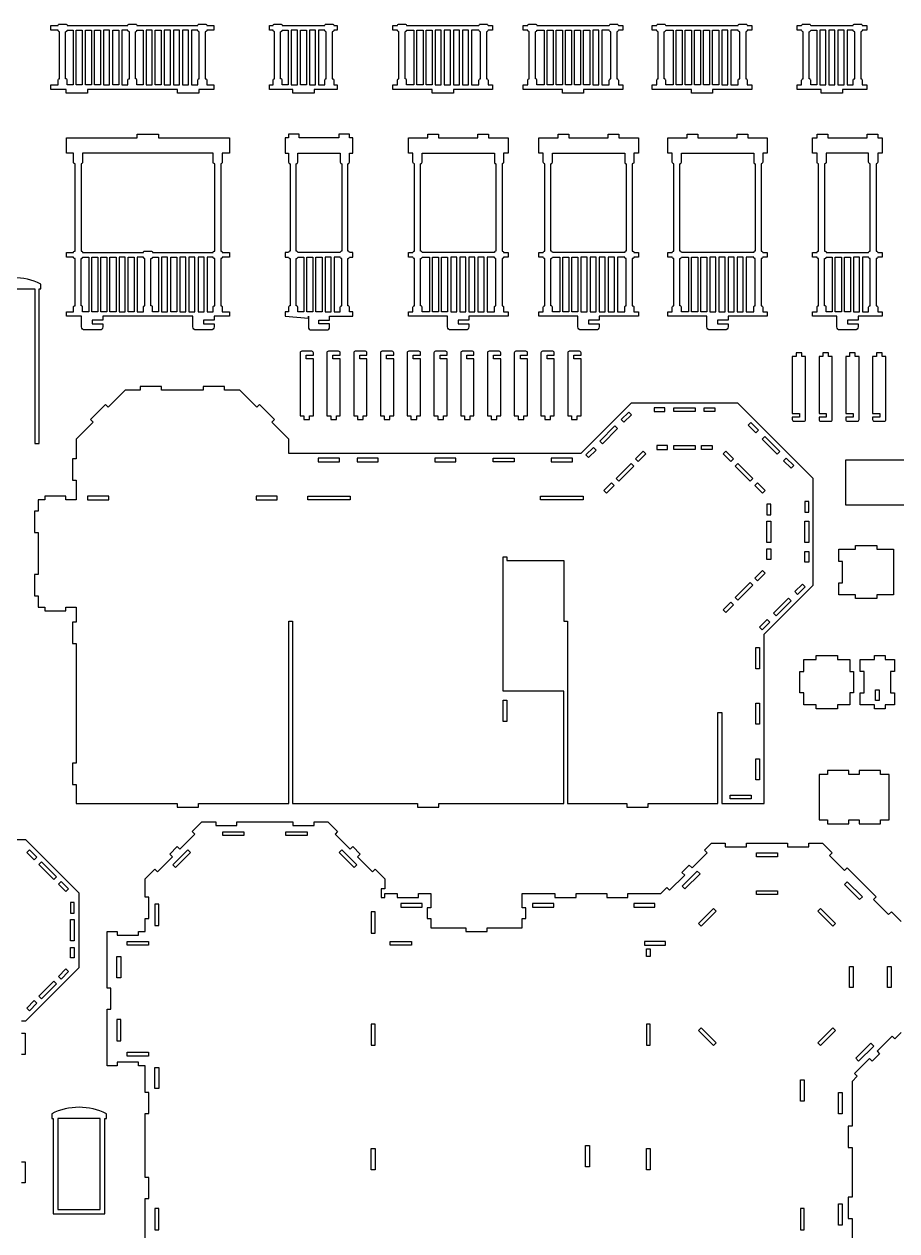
# Model space of a CAD drawing. Extents: x -77 to 269, y -157 to 145.
# Drawn here: x 15.8 to 130.8, y -14 to 145 of the extents above; entities that cross this region are included whole.
import ezdxf

# ---------------------------------------------------------------- set-up
doc = ezdxf.new("R2010")
doc.units = 0
doc.header["$MEASUREMENT"] = 0
doc.layers.add('LAYER1', color=18, linetype='CONTINUOUS')

msp = doc.modelspace()

# ---------------------------------------------------------------- linework, layer by layer
at = {"layer": 'LAYER1'}
for points in [[(36.01, 136.42), (30.08, 136.42), (24.14, 136.42), (24.14, 135.92), (21.34, 135.92), (21.34, 136.42), (19.34, 136.42), (19.34, 137.02), (20.28, 137.02), (20.28, 137.62, -0.414214), (20.48, 137.82), (20.48, 144.02, -0.414214), (20.28, 144.22), (19.34, 144.22), (19.34, 144.82), (20.28, 144.82, -0.414214), (20.48, 145.02), (21.28, 145.02, -0.414214), (21.48, 144.82), (29.48, 144.82, -0.414214), (29.68, 145.02), (30.48, 145.02, -0.414214), (30.68, 144.82), (38.68, 144.82, -0.414214), (38.88, 145.02), (39.68, 145.02, -0.414214), (39.88, 144.82), (40.81, 144.82), (40.81, 144.22), (39.88, 144.22, -0.414214), (39.68, 144.02), (39.68, 137.82, -0.414214), (39.88, 137.62), (39.88, 137.02), (40.81, 137.02), (40.81, 136.42), (38.81, 136.42), (38.81, 135.92), (36.01, 135.92)], [(51.21, 135.92), (51.21, 136.42), (48.15, 136.42), (48.15, 137.02), (48.61, 137.02), (48.61, 137.62, -0.414214), (48.81, 137.82), (48.81, 144.02, -0.414214), (48.61, 144.22), (48.15, 144.22), (48.15, 144.82), (48.61, 144.82, -0.414214), (48.81, 145.02), (49.61, 145.02, -0.414214), (49.81, 144.82), (55.41, 144.82, -0.414214), (55.61, 145.02), (56.41, 145.02, -0.414214), (56.61, 144.82), (57.07, 144.82), (57.07, 144.22), (56.61, 144.22, -0.414214), (56.41, 144.02), (56.41, 137.82, -0.414214), (56.61, 137.62), (56.61, 137.02), (57.07, 137.02), (57.07, 136.42), (54.01, 136.42), (54.01, 135.92)], [(64.4, 136.42), (64.4, 137.02), (65, 137.02), (65, 137.62, -0.414214), (65.2, 137.82), (65.2, 144.02, -0.414214), (65, 144.22), (64.4, 144.22), (64.4, 144.82), (65, 144.82, -0.414214), (65.2, 145.02), (66, 145.02, -0.414214), (66.2, 144.82), (75.73, 144.82, -0.414214), (75.93, 145.02), (76.73, 145.02, -0.414214), (76.93, 144.82), (77.54, 144.82), (77.54, 144.22), (76.93, 144.22, -0.414214), (76.73, 144.02), (76.73, 137.82, -0.414214), (76.93, 137.62), (76.93, 137.02), (77.54, 137.02), (77.54, 136.42), (72.37, 136.42), (72.37, 135.92), (69.57, 135.92), (69.57, 136.42)], [(81.56, 136.42), (81.56, 137.02), (82.17, 137.02), (82.17, 137.62, -0.414214), (82.37, 137.82), (82.37, 144.02, -0.414214), (82.17, 144.22), (81.56, 144.22), (81.56, 144.82), (82.17, 144.82, -0.414214), (82.37, 145.02), (83.17, 145.02, -0.414214), (83.37, 144.82), (92.9, 144.82, -0.414214), (93.1, 145.02), (93.9, 145.02, -0.414214), (94.1, 144.82), (94.7, 144.82), (94.7, 144.22), (94.1, 144.22, -0.414214), (93.9, 144.02), (93.9, 137.82, -0.414214), (94.1, 137.62), (94.1, 137.02), (94.7, 137.02), (94.7, 136.42), (89.53, 136.42), (89.53, 135.92), (86.73, 135.92), (86.73, 136.42)], [(98.55, 136.42), (98.55, 137.02), (99.15, 137.02), (99.15, 137.62, -0.414214), (99.35, 137.82), (99.35, 144.02, -0.414214), (99.15, 144.22), (98.55, 144.22), (98.55, 144.82), (99.15, 144.82, -0.414214), (99.35, 145.02), (100.15, 145.02, -0.414214), (100.35, 144.82), (109.89, 144.82, -0.414214), (110.09, 145.02), (110.89, 145.02, -0.414214), (111.09, 144.82), (111.69, 144.82), (111.69, 144.22), (111.09, 144.22, -0.414214), (110.89, 144.02), (110.89, 137.82, -0.414214), (111.09, 137.62), (111.09, 137.02), (111.69, 137.02), (111.69, 136.42), (106.52, 136.42), (106.52, 135.92), (103.72, 135.92), (103.72, 136.42)], [(120.84, 135.92), (120.84, 136.42), (117.64, 136.42), (117.64, 137.02), (118.24, 137.02), (118.24, 137.62, -0.414214), (118.44, 137.82), (118.44, 144.02, -0.414214), (118.24, 144.22), (117.64, 144.22), (117.64, 144.82), (118.24, 144.82, -0.414214), (118.44, 145.02), (119.24, 145.02, -0.414214), (119.44, 144.82), (125.04, 144.82, -0.414214), (125.24, 145.02), (126.04, 145.02, -0.414214), (126.24, 144.82), (126.84, 144.82), (126.84, 144.22), (126.24, 144.22, -0.414214), (126.04, 144.02), (126.04, 137.82, -0.414214), (126.24, 137.62), (126.24, 137.02), (126.84, 137.02), (126.84, 136.42), (123.64, 136.42), (123.64, 135.92)], [(21.48, 137.02), (21.48, 137.62, 0.414214), (21.28, 137.82), (21.28, 144.02, 0.414214), (21.48, 144.22), (22.28, 144.22), (22.28, 137.02)], [(29.68, 137.82), (29.68, 144.02, -0.414214), (29.48, 144.22), (28.68, 144.22), (28.68, 137.02), (29.48, 137.02), (29.48, 137.62, -0.414214)], [(30.48, 137.82), (30.48, 144.02, 0.414214), (30.68, 144.22), (31.48, 144.22), (31.48, 137.02), (30.68, 137.02), (30.68, 137.62, 0.414214)], [(38.68, 137.02), (38.68, 137.62, -0.414214), (38.88, 137.82), (38.88, 144.02, -0.414214), (38.68, 144.22), (37.88, 144.22), (37.88, 137.02)], [(49.61, 137.82), (49.61, 144.02, 0.414214), (49.81, 144.22), (50.61, 144.22), (50.61, 137.02), (49.81, 137.02), (49.81, 137.62, 0.414214)], [(55.61, 137.82), (55.61, 144.02, -0.414214), (55.41, 144.22), (54.61, 144.22), (54.61, 137.02), (55.41, 137.02), (55.41, 137.62, -0.414214)], [(67.17, 137.02), (66.2, 137.02), (66.2, 137.62, 0.414214), (66, 137.82), (66, 144.02, 0.414214), (66.2, 144.22), (67.17, 144.22)], [(74.77, 137.02), (75.73, 137.02), (75.73, 137.62, -0.414214), (75.93, 137.82), (75.93, 144.02, -0.414214), (75.73, 144.22), (74.77, 144.22)], [(84.33, 137.02), (83.37, 137.02), (83.37, 137.62, 0.414214), (83.17, 137.82), (83.17, 144.02, 0.414214), (83.37, 144.22), (84.33, 144.22)], [(91.93, 137.02), (92.9, 137.02), (92.9, 137.62, -0.414214), (93.1, 137.82), (93.1, 144.02, -0.414214), (92.9, 144.22), (91.93, 144.22)], [(101.32, 137.02), (100.35, 137.02), (100.35, 137.62, 0.414214), (100.15, 137.82), (100.15, 144.02, 0.414214), (100.35, 144.22), (101.32, 144.22)], [(108.92, 137.02), (109.89, 137.02), (109.89, 137.62, -0.414214), (110.09, 137.82), (110.09, 144.02, -0.414214), (109.89, 144.22), (108.92, 144.22)], [(119.24, 137.82), (119.24, 144.02, 0.414214), (119.44, 144.22), (120.24, 144.22), (120.24, 137.02), (119.44, 137.02), (119.44, 137.62, 0.414214)], [(125.24, 137.82), (125.24, 144.02, -0.414214), (125.04, 144.22), (124.24, 144.22), (124.24, 137.02), (125.04, 137.02), (125.04, 137.62, -0.414214)], [(23.39, 106.52), (21.39, 106.52), (21.39, 107.12), (22.32, 107.12), (22.32, 107.72, -0.414214), (22.52, 107.92), (22.52, 114.12, -0.414214), (22.32, 114.32), (21.39, 114.32), (21.39, 114.92), (22.32, 114.92, -0.414214), (22.52, 115.12), (22.52, 126.62, -0.414214), (22.32, 126.82), (22.32, 128.02), (21.39, 128.02), (21.39, 130.02), (30.72, 130.02), (30.72, 130.52), (33.52, 130.52), (33.52, 130.02), (42.85, 130.02), (42.85, 128.02), (41.92, 128.02), (41.92, 126.82, -0.414214), (41.72, 126.62), (41.72, 115.12, -0.414214), (41.92, 114.92), (42.85, 114.92), (42.85, 114.32), (41.92, 114.32, -0.414214), (41.72, 114.12), (41.72, 107.92, -0.414214), (41.92, 107.72), (41.92, 107.12), (42.85, 107.12), (42.85, 106.52), (40.85, 106.52), (40.85, 106.02), (39.45, 106.02), (39.45, 105.52), (40.85, 105.52), (40.85, 105.12, -0.414214), (40.45, 104.72), (38.45, 104.72, -0.414214), (38.05, 105.12), (38.05, 106.52), (32.12, 106.52), (26.19, 106.52), (26.19, 106.02), (24.79, 106.02), (24.79, 105.52), (26.19, 105.52), (26.19, 105.12, -0.414214), (25.79, 104.72), (23.79, 104.72, -0.414214), (23.39, 105.12)], [(53.26, 106.27), (53.26, 106.52), (53.26, 105.12, 0.414214), (53.66, 104.72), (55.66, 104.72, 0.414214), (56.06, 105.12), (56.06, 105.52), (54.66, 105.52), (54.66, 106.02), (56.06, 106.02), (56.06, 106.52), (59.12, 106.52), (59.12, 107.12), (58.66, 107.12), (58.66, 107.72, 0.414214), (58.46, 107.92), (58.46, 114.12, 0.414214), (58.66, 114.32), (59.12, 114.32), (59.12, 114.92), (58.66, 114.92, 0.414214), (58.46, 115.12), (58.46, 126.62, 0.414214), (58.66, 126.82), (58.66, 128.02), (59.12, 128.02), (59.12, 130.02), (58.66, 130.02), (58.66, 130.52), (57.26, 130.52), (57.26, 130.02), (52.06, 130.02), (52.06, 130.52), (50.66, 130.52), (50.66, 130.02), (50.2, 130.02), (50.2, 128.02), (50.66, 128.02), (50.66, 126.82, 0.414214), (50.86, 126.62), (50.86, 115.12, 0.414214), (50.66, 114.92), (50.2, 114.92), (50.2, 114.32), (50.66, 114.32, 0.414214), (50.86, 114.12), (50.86, 107.92, 0.414214), (50.66, 107.72), (50.66, 107.12), (50.2, 107.12), (50.2, 106.52)], [(67.04, 114.92, -0.414214), (67.24, 115.12), (67.24, 126.62, -0.414214), (67.04, 126.82), (67.04, 128.02), (66.44, 128.02), (66.44, 130.02), (69.01, 130.02), (69.01, 130.52), (70.41, 130.52), (70.41, 130.02), (75.61, 130.02), (75.61, 130.52), (77.01, 130.52), (77.01, 130.02), (79.58, 130.02), (79.58, 128.02), (78.98, 128.02), (78.98, 126.82, -0.414214), (78.78, 126.62), (78.78, 115.12, -0.414214), (78.98, 114.92), (79.58, 114.92), (79.58, 114.32), (78.98, 114.32, -0.414214), (78.78, 114.12), (78.78, 107.92, -0.414214), (78.98, 107.72), (78.98, 107.12), (79.58, 107.12), (79.58, 106.52), (74.41, 106.52), (74.41, 106.02), (73.01, 106.02), (73.01, 105.52), (74.41, 105.52), (74.41, 105.12, -0.414214), (74.01, 104.72), (72.01, 104.72, -0.414214), (71.61, 105.12), (71.61, 106.52), (66.44, 106.52), (66.44, 107.12), (67.04, 107.12), (67.04, 107.72, -0.414214), (67.24, 107.92), (67.24, 114.12, -0.414214), (67.04, 114.32), (66.44, 114.32), (66.44, 114.92)], [(84.21, 114.92, -0.414214), (84.41, 115.12), (84.41, 126.62, -0.414214), (84.21, 126.82), (84.21, 128.02), (83.61, 128.02), (83.61, 130.02), (86.18, 130.02), (86.18, 130.52), (87.58, 130.52), (87.58, 130.02), (92.78, 130.02), (92.78, 130.52), (94.18, 130.52), (94.18, 130.02), (96.75, 130.02), (96.75, 128.02), (96.14, 128.02), (96.14, 126.82, -0.414214), (95.94, 126.62), (95.94, 115.12, -0.414214), (96.14, 114.92), (96.75, 114.92), (96.75, 114.32), (96.14, 114.32, -0.414214), (95.94, 114.12), (95.94, 107.92, -0.414214), (96.14, 107.72), (96.14, 107.12), (96.75, 107.12), (96.75, 106.52), (91.58, 106.52), (91.58, 106.02), (90.18, 106.02), (90.18, 105.52), (91.58, 105.52), (91.58, 105.12, -0.414214), (91.18, 104.72), (89.18, 104.72, -0.414214), (88.78, 105.12), (88.78, 106.52), (83.61, 106.52), (83.61, 107.12), (84.21, 107.12), (84.21, 107.72, -0.414214), (84.41, 107.92), (84.41, 114.12, -0.414214), (84.21, 114.32), (83.61, 114.32), (83.61, 114.92)], [(101.2, 114.92, -0.414214), (101.4, 115.12), (101.4, 126.62, -0.414214), (101.2, 126.82), (101.2, 128.02), (100.6, 128.02), (100.6, 130.02), (103.16, 130.02), (103.16, 130.52), (104.56, 130.52), (104.56, 130.02), (109.76, 130.02), (109.76, 130.52), (111.16, 130.52), (111.16, 130.02), (113.73, 130.02), (113.73, 128.02), (113.13, 128.02), (113.13, 126.82, -0.414214), (112.93, 126.62), (112.93, 115.12, -0.414214), (113.13, 114.92), (113.73, 114.92), (113.73, 114.32), (113.13, 114.32, -0.414214), (112.93, 114.12), (112.93, 107.92, -0.414214), (113.13, 107.72), (113.13, 107.12), (113.73, 107.12), (113.73, 106.52), (108.56, 106.52), (108.56, 106.02), (107.16, 106.02), (107.16, 105.52), (108.56, 105.52), (108.56, 105.12, -0.414214), (108.16, 104.72), (106.16, 104.72, -0.414214), (105.76, 105.12), (105.76, 106.52), (100.6, 106.52), (100.6, 107.12), (101.2, 107.12), (101.2, 107.72, -0.414214), (101.4, 107.92), (101.4, 114.12, -0.414214), (101.2, 114.32), (100.6, 114.32), (100.6, 114.92)], [(119.68, 107.12), (120.28, 107.12), (120.28, 107.72, -0.414214), (120.48, 107.92), (120.48, 114.12, -0.414214), (120.28, 114.32), (119.68, 114.32), (119.68, 114.92), (120.28, 114.92, -0.414214), (120.48, 115.12), (120.48, 126.62, -0.414214), (120.28, 126.82), (120.28, 128.02), (119.68, 128.02), (119.68, 130.02), (120.28, 130.02), (120.28, 130.52), (121.68, 130.52), (121.68, 130.02), (126.88, 130.02), (126.88, 130.52), (128.28, 130.52), (128.28, 130.02), (128.88, 130.02), (128.88, 128.02), (128.28, 128.02), (128.28, 126.82, -0.414214), (128.08, 126.62), (128.08, 115.12, -0.414214), (128.28, 114.92), (128.88, 114.92), (128.88, 114.32), (128.28, 114.32, -0.414214), (128.08, 114.12), (128.08, 107.92, -0.414214), (128.28, 107.72), (128.28, 107.12), (128.88, 107.12), (128.88, 106.52), (125.68, 106.52), (125.68, 106.02), (124.28, 106.02), (124.28, 105.52), (125.68, 105.52), (125.68, 105.12, -0.414214), (125.28, 104.72), (123.28, 104.72, -0.414214), (122.88, 105.12), (122.88, 106.52), (119.68, 106.52)], [(40.92, 115.12), (40.92, 126.62, -0.414214), (40.72, 126.82), (40.72, 128.02), (23.52, 128.02), (23.52, 126.82, -0.414214), (23.32, 126.62), (23.32, 115.12, -0.414214), (23.52, 114.92), (31.52, 114.92, -0.414214), (31.72, 115.12), (32.52, 115.12, -0.414214), (32.72, 114.92), (40.72, 114.92, -0.414214)], [(57.46, 114.92), (51.86, 114.92, 0.414214), (51.66, 115.12), (51.66, 126.62, 0.414214), (51.86, 126.82), (51.86, 128.02), (57.46, 128.02), (57.46, 126.82, 0.414214), (57.66, 126.62), (57.66, 115.12, 0.414214)], [(77.78, 114.92), (68.24, 114.92, 0.414214), (68.04, 115.12), (68.04, 126.62, 0.414214), (68.24, 126.82), (68.24, 128.02), (77.78, 128.02), (77.78, 126.82, 0.414214), (77.98, 126.62), (77.98, 115.12, 0.414214)], [(94.94, 114.92), (85.41, 114.92, 0.414214), (85.21, 115.12), (85.21, 126.62, 0.414214), (85.41, 126.82), (85.41, 128.02), (94.94, 128.02), (94.94, 126.82, 0.414214), (95.14, 126.62), (95.14, 115.12, 0.414214)], [(111.93, 114.92), (102.4, 114.92, 0.414214), (102.2, 115.12), (102.2, 126.62, 0.414214), (102.4, 126.82), (102.4, 128.02), (111.93, 128.02), (111.93, 126.82, 0.414214), (112.13, 126.62), (112.13, 115.12, 0.414214)], [(127.08, 114.92, -0.414214), (127.28, 115.12), (127.28, 126.62, -0.414214), (127.08, 126.82), (127.08, 128.02), (121.48, 128.02), (121.48, 126.82, -0.414214), (121.28, 126.62), (121.28, 115.12, -0.414214), (121.48, 114.92)], [(23.52, 107.12), (23.52, 107.72, 0.414214), (23.32, 107.92), (23.32, 114.12, 0.414214), (23.52, 114.32), (24.32, 114.32), (24.32, 107.12)], [(31.72, 107.92), (31.72, 114.12, -0.414214), (31.52, 114.32), (30.72, 114.32), (30.72, 107.12), (31.52, 107.12), (31.52, 107.72, -0.414214)], [(32.52, 107.92), (32.52, 114.12, 0.414214), (32.72, 114.32), (33.52, 114.32), (33.52, 107.12), (32.72, 107.12), (32.72, 107.72, 0.414214)], [(40.72, 107.12), (40.72, 107.72, -0.414214), (40.92, 107.92), (40.92, 114.12, -0.414214), (40.72, 114.32), (39.92, 114.32), (39.92, 107.12)], [(51.66, 107.92), (51.66, 114.12, 0.414214), (51.86, 114.32), (52.66, 114.32), (52.66, 107.12), (51.86, 107.12), (51.86, 107.72, 0.414214)], [(57.66, 107.92), (57.66, 114.12, -0.414214), (57.46, 114.32), (56.66, 114.32), (56.66, 107.12), (57.46, 107.12), (57.46, 107.72, -0.414214)], [(69.21, 107.12), (68.24, 107.12), (68.24, 107.72, 0.414214), (68.04, 107.92), (68.04, 114.12, 0.414214), (68.24, 114.32), (69.21, 114.32)], [(76.81, 107.12), (77.78, 107.12), (77.78, 107.72, -0.414214), (77.98, 107.92), (77.98, 114.12, -0.414214), (77.78, 114.32), (76.81, 114.32)], [(86.38, 107.12), (85.41, 107.12), (85.41, 107.72, 0.414214), (85.21, 107.92), (85.21, 114.12, 0.414214), (85.41, 114.32), (86.38, 114.32)], [(93.98, 107.12), (94.94, 107.12), (94.94, 107.72, -0.414214), (95.14, 107.92), (95.14, 114.12, -0.414214), (94.94, 114.32), (93.98, 114.32)], [(103.36, 107.12), (102.4, 107.12), (102.4, 107.72, 0.414214), (102.2, 107.92), (102.2, 114.12, 0.414214), (102.4, 114.32), (103.36, 114.32)], [(110.96, 107.12), (111.93, 107.12), (111.93, 107.72, -0.414214), (112.13, 107.92), (112.13, 114.12, -0.414214), (111.93, 114.32), (110.96, 114.32)], [(121.28, 107.92), (121.28, 114.12, 0.414214), (121.48, 114.32), (122.28, 114.32), (122.28, 107.12), (121.48, 107.12), (121.48, 107.72, 0.414214)], [(127.28, 107.92), (127.28, 114.12, -0.414214), (127.08, 114.32), (126.28, 114.32), (126.28, 107.12), (127.08, 107.12), (127.08, 107.72, -0.414214)], [(11.61, 89.76), (11.61, 110.16), (17.21, 110.16), (17.21, 89.76), (17.81, 89.76), (17.81, 110.16), (18.01, 110.16), (18.01, 110.76, 0.238913), (10.81, 110.76), (10.81, 110.16), (11.01, 110.16), (11.01, 89.76)], [(53.92, 93.41), (53.92, 100.91), (52.98, 100.91), (52.98, 101.41), (53.92, 101.41), (53.92, 101.71, 0.414214), (53.72, 101.91), (52.38, 101.91, 0.414214), (52.18, 101.71), (52.18, 93.41), (52.68, 93.41), (52.68, 92.91), (53.42, 92.91), (53.42, 93.41)], [(57.45, 93.41), (57.45, 100.91), (56.5, 100.91), (56.5, 101.41), (57.45, 101.41), (57.45, 101.71, 0.414214), (57.25, 101.91), (55.9, 101.91, 0.414214), (55.7, 101.71), (55.7, 93.41), (56.2, 93.41), (56.2, 92.91), (56.95, 92.91), (56.95, 93.41)], [(60.98, 93.41), (60.98, 100.91), (60.03, 100.91), (60.03, 101.41), (60.98, 101.41), (60.98, 101.71, 0.414214), (60.78, 101.91), (59.43, 101.91, 0.414214), (59.23, 101.71), (59.23, 93.41), (59.73, 93.41), (59.73, 92.91), (60.48, 92.91), (60.48, 93.41)], [(64.5, 93.41), (64.5, 100.91), (63.56, 100.91), (63.56, 101.41), (64.5, 101.41), (64.5, 101.71, 0.414214), (64.3, 101.91), (62.96, 101.91, 0.414214), (62.76, 101.71), (62.76, 93.41), (63.26, 93.41), (63.26, 92.91), (64, 92.91), (64, 93.41)], [(68.03, 93.41), (68.03, 100.91), (67.08, 100.91), (67.08, 101.41), (68.03, 101.41), (68.03, 101.71, 0.414214), (67.83, 101.91), (66.48, 101.91, 0.414214), (66.28, 101.71), (66.28, 93.41), (66.78, 93.41), (66.78, 92.91), (67.53, 92.91), (67.53, 93.41)], [(71.56, 93.41), (71.56, 100.91), (70.61, 100.91), (70.61, 101.41), (71.56, 101.41), (71.56, 101.71, 0.414214), (71.36, 101.91), (70.01, 101.91, 0.414214), (69.81, 101.71), (69.81, 93.41), (70.31, 93.41), (70.31, 92.91), (71.06, 92.91), (71.06, 93.41)], [(75.08, 93.41), (75.08, 100.91), (74.14, 100.91), (74.14, 101.41), (75.08, 101.41), (75.08, 101.71, 0.414214), (74.88, 101.91), (73.54, 101.91, 0.414214), (73.34, 101.71), (73.34, 93.41), (73.84, 93.41), (73.84, 92.91), (74.58, 92.91), (74.58, 93.41)], [(78.61, 93.41), (78.61, 100.91), (77.66, 100.91), (77.66, 101.41), (78.61, 101.41), (78.61, 101.71, 0.414214), (78.41, 101.91), (77.06, 101.91, 0.414214), (76.86, 101.71), (76.86, 93.41), (77.36, 93.41), (77.36, 92.91), (78.11, 92.91), (78.11, 93.41)], [(82.13, 93.41), (82.13, 100.91), (81.19, 100.91), (81.19, 101.41), (82.13, 101.41), (82.13, 101.71, 0.414214), (81.93, 101.91), (80.59, 101.91, 0.414214), (80.39, 101.71), (80.39, 93.41), (80.89, 93.41), (80.89, 92.91), (81.63, 92.91), (81.63, 93.41)], [(85.66, 93.41), (85.66, 100.91), (84.71, 100.91), (84.71, 101.41), (85.66, 101.41), (85.66, 101.71, 0.414214), (85.46, 101.91), (84.11, 101.91, 0.414214), (83.91, 101.71), (83.91, 93.41), (84.41, 93.41), (84.41, 92.91), (85.16, 92.91), (85.16, 93.41)], [(89.19, 93.41), (89.19, 100.91), (88.24, 100.91), (88.24, 101.41), (89.19, 101.41), (89.19, 101.71, 0.414214), (88.99, 101.91), (87.64, 101.91, 0.414214), (87.44, 101.71), (87.44, 93.41), (87.94, 93.41), (87.94, 92.91), (88.69, 92.91), (88.69, 93.41)], [(117.02, 101.21), (117.02, 93.71), (117.96, 93.71), (117.96, 93.21), (117.02, 93.21), (117.02, 92.91, 0.414214), (117.22, 92.71), (118.56, 92.71, 0.414214), (118.76, 92.91), (118.76, 101.21), (118.26, 101.21), (118.26, 101.71), (117.52, 101.71), (117.52, 101.21)], [(120.54, 101.21), (120.54, 93.71), (121.49, 93.71), (121.49, 93.21), (120.54, 93.21), (120.54, 92.91, 0.414214), (120.74, 92.71), (122.09, 92.71, 0.414214), (122.29, 92.91), (122.29, 101.21), (121.79, 101.21), (121.79, 101.71), (121.04, 101.71), (121.04, 101.21)], [(124.07, 101.21), (124.07, 93.71), (125.02, 93.71), (125.02, 93.21), (124.07, 93.21), (124.07, 92.91, 0.414214), (124.27, 92.71), (125.62, 92.71, 0.414214), (125.82, 92.91), (125.82, 101.21), (125.32, 101.21), (125.32, 101.71), (124.57, 101.71), (124.57, 101.21)], [(127.6, 101.21), (127.6, 93.71), (128.54, 93.71), (128.54, 93.21), (127.6, 93.21), (127.6, 92.91, 0.414214), (127.8, 92.71), (129.14, 92.71, 0.414214), (129.34, 92.91), (129.34, 101.21), (128.84, 101.21), (128.84, 101.71), (128.1, 101.71), (128.1, 101.21)], [(19.65, 0.84), (19.65, -11.76), (26.45, -11.76), (26.45, 0.84), (26.65, 0.84), (26.65, 1.44, 0.238913), (19.45, 1.44), (19.45, 0.84)]]:
    msp.add_lwpolyline(points, format="xyb", close=True, dxfattribs=at)
for points in [[(22.68, 137.02), (22.68, 144.22), (23.48, 144.22), (23.48, 137.02)], [(23.88, 137.02), (23.88, 144.22), (24.68, 144.22), (24.68, 137.02)], [(25.08, 137.02), (25.08, 144.22), (25.88, 144.22), (25.88, 137.02)], [(26.28, 144.22), (26.28, 137.02), (27.08, 137.02), (27.08, 144.22)], [(27.48, 137.02), (27.48, 144.22), (28.28, 144.22), (28.28, 137.02)], [(32.68, 137.02), (32.68, 144.22), (31.88, 144.22), (31.88, 137.02)], [(33.88, 144.22), (33.88, 137.02), (33.08, 137.02), (33.08, 144.22)], [(35.08, 137.02), (35.08, 144.22), (34.28, 144.22), (34.28, 137.02)], [(36.28, 137.02), (36.28, 144.22), (35.48, 144.22), (35.48, 137.02)], [(37.48, 137.02), (37.48, 144.22), (36.68, 144.22), (36.68, 137.02)], [(51.81, 137.02), (51.81, 144.22), (51.01, 144.22), (51.01, 137.02)], [(53.01, 144.22), (53.01, 137.02), (52.21, 137.02), (52.21, 144.22)], [(54.21, 137.02), (54.21, 144.22), (53.41, 144.22), (53.41, 137.02)], [(67.57, 137.02), (67.57, 144.22), (68.37, 144.22), (68.37, 137.02)], [(68.77, 144.22), (69.57, 144.22), (69.57, 137.02), (68.77, 137.02)], [(70.77, 137.02), (70.77, 144.22), (69.97, 144.22), (69.97, 137.02)], [(71.17, 144.22), (71.17, 137.02), (71.97, 137.02), (71.97, 144.22)], [(73.17, 144.22), (72.37, 144.22), (72.37, 137.02), (73.17, 137.02)], [(74.37, 144.22), (73.57, 144.22), (73.57, 137.02), (74.37, 137.02)], [(84.73, 137.02), (84.73, 144.22), (85.53, 144.22), (85.53, 137.02)], [(85.93, 144.22), (86.73, 144.22), (86.73, 137.02), (85.93, 137.02)], [(87.93, 144.22), (87.93, 137.02), (87.13, 137.02), (87.13, 144.22)], [(88.33, 137.02), (88.33, 144.22), (89.13, 144.22), (89.13, 137.02)], [(90.33, 144.22), (90.33, 137.02), (89.53, 137.02), (89.53, 144.22)], [(91.53, 144.22), (90.73, 144.22), (90.73, 137.02), (91.53, 137.02)], [(101.72, 137.02), (101.72, 144.22), (102.52, 144.22), (102.52, 137.02)], [(102.92, 144.22), (103.72, 144.22), (103.72, 137.02), (102.92, 137.02)], [(104.12, 144.22), (104.92, 144.22), (104.92, 137.02), (104.12, 137.02)], [(106.12, 144.22), (106.12, 137.02), (105.32, 137.02), (105.32, 144.22)], [(106.52, 137.02), (106.52, 144.22), (107.32, 144.22), (107.32, 137.02)], [(108.52, 144.22), (107.72, 144.22), (107.72, 137.02), (108.52, 137.02)], [(121.44, 137.02), (121.44, 144.22), (120.64, 144.22), (120.64, 137.02)], [(121.84, 144.22), (121.84, 137.02), (122.64, 137.02), (122.64, 144.22)], [(123.84, 137.02), (123.84, 144.22), (123.04, 144.22), (123.04, 137.02)], [(24.72, 107.12), (24.72, 114.32), (25.52, 114.32), (25.52, 107.12)], [(25.92, 107.12), (25.92, 114.32), (26.72, 114.32), (26.72, 107.12)], [(27.12, 107.12), (27.12, 114.32), (27.92, 114.32), (27.92, 107.12)], [(28.32, 114.32), (28.32, 107.12), (29.12, 107.12), (29.12, 114.32)], [(29.52, 107.12), (29.52, 114.32), (30.32, 114.32), (30.32, 107.12)], [(34.72, 107.12), (34.72, 114.32), (33.92, 114.32), (33.92, 107.12)], [(35.92, 114.32), (35.92, 107.12), (35.12, 107.12), (35.12, 114.32)], [(37.12, 107.12), (37.12, 114.32), (36.32, 114.32), (36.32, 107.12)], [(38.32, 107.12), (38.32, 114.32), (37.52, 114.32), (37.52, 107.12)], [(39.52, 107.12), (39.52, 114.32), (38.72, 114.32), (38.72, 107.12)], [(53.06, 107.12), (53.06, 114.32), (53.86, 114.32), (53.86, 107.12)], [(54.26, 107.12), (54.26, 114.32), (55.06, 114.32), (55.06, 107.12)], [(55.46, 107.12), (56.26, 107.12), (56.26, 114.32), (55.46, 114.32)], [(69.61, 107.12), (69.61, 114.32), (70.41, 114.32), (70.41, 107.12)], [(70.81, 114.32), (71.61, 114.32), (71.61, 107.12), (70.81, 107.12)], [(72.81, 107.12), (72.81, 114.32), (72.01, 114.32), (72.01, 107.12)], [(73.21, 114.32), (73.21, 107.12), (74.01, 107.12), (74.01, 114.32)], [(75.21, 107.12), (75.21, 114.32), (74.41, 114.32), (74.41, 107.12)], [(76.41, 114.32), (75.61, 114.32), (75.61, 107.12), (76.41, 107.12)], [(86.78, 107.12), (86.78, 114.32), (87.58, 114.32), (87.58, 107.12)], [(87.98, 114.32), (88.78, 114.32), (88.78, 107.12), (87.98, 107.12)], [(89.98, 107.12), (89.98, 114.32), (89.18, 114.32), (89.18, 107.12)], [(90.38, 114.32), (90.38, 107.12), (91.18, 107.12), (91.18, 114.32)], [(92.38, 107.12), (92.38, 114.32), (91.58, 114.32), (91.58, 107.12)], [(93.58, 114.32), (92.78, 114.32), (92.78, 107.12), (93.58, 107.12)], [(103.76, 107.12), (103.76, 114.32), (104.56, 114.32), (104.56, 107.12)], [(104.96, 114.32), (105.76, 114.32), (105.76, 107.12), (104.96, 107.12)], [(106.96, 107.12), (106.96, 114.32), (106.16, 114.32), (106.16, 107.12)], [(107.36, 114.32), (107.36, 107.12), (108.16, 107.12), (108.16, 114.32)], [(109.36, 107.12), (109.36, 114.32), (108.56, 114.32), (108.56, 107.12)], [(110.56, 114.32), (109.76, 114.32), (109.76, 107.12), (110.56, 107.12)], [(122.68, 107.12), (122.68, 114.32), (123.48, 114.32), (123.48, 107.12)], [(124.68, 114.32), (124.68, 107.12), (123.88, 107.12), (123.88, 114.32)], [(125.88, 107.12), (125.88, 114.32), (125.08, 114.32), (125.08, 107.12)], [(119.78, 71.1), (119.78, 85.15), (109.84, 95.08), (95.8, 95.08), (89.14, 88.43), (50.67, 88.43), (50.67, 90.33), (48.44, 92.56), (48.79, 92.91), (46.81, 94.89), (46.46, 94.54), (44.22, 96.77), (42.22, 96.77), (42.22, 97.27), (39.42, 97.27), (39.42, 96.77), (33.91, 96.77), (33.91, 97.27), (31.11, 97.27), (31.11, 96.77), (29.11, 96.77), (26.88, 94.54), (26.53, 94.89), (24.55, 92.91), (24.9, 92.56), (22.67, 90.33), (22.67, 87.73), (22.17, 87.73), (22.17, 84.93), (22.67, 84.93), (22.67, 82.33), (21.32, 82.33), (21.32, 82.83), (18.52, 82.83), (18.52, 82.33), (17.67, 82.33), (17.67, 80.83), (17.17, 80.83), (17.17, 78.03), (17.67, 78.03), (17.67, 72.51), (17.17, 72.51), (17.17, 69.71), (17.67, 69.71), (17.67, 68.21), (18.52, 68.21), (18.52, 67.71), (21.32, 67.71), (21.32, 68.21), (22.67, 68.21), (22.67, 66.21), (22.17, 66.21), (22.17, 63.41), (22.67, 63.41), (22.67, 47.63), (22.17, 47.63), (22.17, 44.83), (22.67, 44.83), (22.67, 42.33), (35.97, 42.33), (35.97, 41.83), (38.77, 41.83), (38.77, 42.33), (50.67, 42.33), (50.67, 66.33), (51.17, 66.33), (51.17, 42.33), (67.64, 42.33), (67.64, 41.83), (70.44, 41.83), (70.44, 42.33), (86.92, 42.33), (86.92, 57.13), (78.92, 57.13), (78.92, 74.83), (79.42, 74.83), (79.42, 74.33), (86.92, 74.33), (86.92, 66.33), (87.42, 66.33), (87.42, 42.33), (95.22, 42.33), (95.22, 41.83), (98.02, 41.83), (98.02, 42.33), (107.22, 42.33), (107.22, 54.33), (107.72, 54.33), (107.72, 42.33), (113.32, 42.33), (113.32, 64.64)], [(94.84, 92.56), (94.48, 92.92), (95.47, 93.91), (95.83, 93.55)], [(100.22, 93.98), (100.22, 94.48), (98.82, 94.48), (98.82, 93.98)], [(101.42, 93.98), (101.42, 94.48), (104.22, 94.48), (104.22, 93.98)], [(105.42, 93.98), (105.42, 94.48), (106.82, 94.48), (106.82, 93.98)], [(112.2, 91.17), (112.55, 91.53), (111.56, 92.52), (111.21, 92.16)], [(93.99, 91.72), (93.63, 92.07), (91.65, 90.09), (92.01, 89.74)], [(115.02, 88.34), (115.38, 88.7), (113.4, 90.68), (113.04, 90.32)], [(91.16, 88.89), (90.81, 89.24), (89.82, 88.25), (90.17, 87.9)], [(99.17, 89.48), (99.17, 88.98), (100.57, 88.98), (100.57, 89.48)], [(101.42, 88.98), (101.42, 89.48), (104.22, 89.48), (104.22, 88.98)], [(106.47, 89.48), (106.47, 88.98), (105.07, 88.98), (105.07, 89.48)], [(54.57, 87.33), (57.37, 87.33), (57.37, 87.83), (54.57, 87.83)], [(59.67, 87.33), (62.47, 87.33), (62.47, 87.83), (59.67, 87.83)], [(69.91, 87.33), (72.71, 87.33), (72.71, 87.83), (69.91, 87.83)], [(80.39, 87.33), (77.59, 87.33), (77.59, 87.83), (80.39, 87.83)], [(85.26, 87.33), (88.06, 87.33), (88.06, 87.83), (85.26, 87.83)], [(97.37, 88.73), (97.72, 88.38), (96.73, 87.39), (96.38, 87.74)], [(108.27, 88.73), (107.92, 88.38), (108.91, 87.39), (109.26, 87.74)], [(115.87, 87.5), (116.23, 87.85), (117.22, 86.86), (116.86, 86.51)], [(135.36, 81.62), (135.36, 81.12), (132.56, 81.12), (132.56, 81.62), (124.07, 81.62), (124.07, 87.62), (132.56, 87.62), (132.56, 88.12), (135.36, 88.12), (135.36, 87.62), (143.76, 87.62), (143.76, 88.12), (146.56, 88.12), (146.56, 87.62), (150.56, 87.62), (150.56, 86.02), (150.06, 86.02), (150.06, 83.22), (150.56, 83.22), (150.56, 81.62), (146.56, 81.62), (146.56, 81.12), (143.76, 81.12), (143.76, 81.62)], [(96.13, 86.79), (95.78, 87.14), (93.8, 85.16), (94.15, 84.81)], [(111.49, 84.81), (111.84, 85.16), (109.86, 87.14), (109.51, 86.79)], [(92.21, 83.57), (92.56, 83.22), (93.55, 84.21), (93.2, 84.56)], [(113.43, 83.57), (113.08, 83.22), (112.09, 84.21), (112.44, 84.56)], [(24.17, 82.33), (26.97, 82.33), (26.97, 82.83), (24.17, 82.83)], [(46.37, 82.33), (49.17, 82.33), (49.17, 82.83), (46.37, 82.83)], [(58.77, 82.33), (53.17, 82.33), (53.17, 82.83), (58.77, 82.83)], [(89.46, 82.33), (83.86, 82.33), (83.86, 82.83), (89.46, 82.83)], [(114.18, 81.77), (113.68, 81.77), (113.68, 80.37), (114.18, 80.37)], [(118.68, 80.72), (119.18, 80.72), (119.18, 82.12), (118.68, 82.12)], [(113.68, 79.52), (114.18, 79.52), (114.18, 76.72), (113.68, 76.72)], [(118.68, 79.52), (119.18, 79.52), (119.18, 76.72), (118.68, 76.72)], [(128.15, 69.82), (128.15, 69.32), (125.35, 69.32), (125.35, 69.82), (123.13, 69.82), (123.13, 71.42), (123.63, 71.42), (123.63, 74.22), (123.13, 74.22), (123.13, 75.82), (125.35, 75.82), (125.35, 76.32), (128.15, 76.32), (128.15, 75.82), (130.37, 75.82), (130.37, 69.82)], [(114.18, 74.47), (113.68, 74.47), (113.68, 75.87), (114.18, 75.87)], [(118.68, 75.52), (119.18, 75.52), (119.18, 74.12), (118.68, 74.12)], [(113.43, 72.67), (113.08, 73.02), (112.09, 72.03), (112.44, 71.68)], [(111.49, 71.43), (109.51, 69.45), (109.86, 69.1), (111.84, 71.08)], [(117.36, 70.24), (117.72, 69.88), (118.71, 70.87), (118.35, 71.23)], [(108.27, 67.51), (107.92, 67.86), (108.91, 68.85), (109.26, 68.5)], [(114.53, 67.41), (114.89, 67.05), (116.87, 69.03), (116.51, 69.39)], [(113.69, 66.56), (114.04, 66.21), (113.05, 65.22), (112.7, 65.57)], [(112.22, 60.09), (112.22, 62.89), (112.72, 62.89), (112.72, 60.09)], [(122.96, 55.31), (122.96, 54.81), (120.16, 54.81), (120.16, 55.31), (118.52, 55.31), (118.52, 56.91), (118.02, 56.91), (118.02, 59.71), (118.52, 59.71), (118.52, 61.31), (120.16, 61.31), (120.16, 61.81), (122.96, 61.81), (122.96, 61.31), (124.6, 61.31), (124.6, 59.71), (125.1, 59.71), (125.1, 56.91), (124.6, 56.91), (124.6, 55.31)], [(129.27, 55.31), (129.27, 54.81), (127.87, 54.81), (127.87, 55.31), (125.97, 55.31), (125.97, 56.91), (126.47, 56.91), (126.47, 59.71), (125.97, 59.71), (125.97, 61.31), (127.87, 61.31), (127.87, 61.81), (129.27, 61.81), (129.27, 61.31), (130.47, 61.31), (130.47, 59.71), (129.97, 59.71), (129.97, 56.91), (130.47, 56.91), (130.47, 55.31)], [(127.97, 57.31), (128.47, 57.31), (128.47, 55.91), (127.97, 55.91)], [(78.92, 53.13), (78.92, 55.93), (79.42, 55.93), (79.42, 53.13)], [(112.22, 52.76), (112.22, 55.56), (112.72, 55.56), (112.72, 52.76)], [(112.22, 45.43), (112.22, 48.23), (112.72, 48.23), (112.72, 45.43)], [(128.64, 40.16), (129.76, 40.16), (129.76, 46.16), (128.64, 46.16), (128.64, 46.66), (125.84, 46.66), (125.84, 46.16), (124.46, 46.16), (124.46, 46.66), (121.66, 46.66), (121.66, 46.16), (120.54, 46.16), (120.54, 40.16), (121.66, 40.16), (121.66, 39.66), (124.46, 39.66), (124.46, 40.16), (125.84, 40.16), (125.84, 39.66), (128.64, 39.66)], [(111.62, 42.93), (108.82, 42.93), (108.82, 43.43), (111.62, 43.43)], [(44.78, 38.11), (41.98, 38.11), (41.98, 38.61), (44.78, 38.61)], [(53.09, 38.11), (50.29, 38.11), (50.29, 38.61), (53.09, 38.61)], [(16.5, 36.23), (16.15, 35.88), (17.14, 34.89), (17.49, 35.24)], [(35.77, 33.9), (37.75, 35.88), (37.4, 36.23), (35.42, 34.25)], [(59.31, 33.9), (57.33, 35.88), (57.68, 36.23), (59.66, 34.25)], [(112.29, 35.32), (112.29, 35.82), (115.09, 35.82), (115.09, 35.32)], [(19.72, 32.31), (20.07, 32.66), (18.09, 34.64), (17.74, 34.29)], [(104.86, 33.05), (104.5, 33.41), (102.52, 31.43), (102.88, 31.07)], [(21.66, 31.07), (21.31, 30.72), (20.32, 31.71), (20.67, 32.06)], [(125.89, 29.68), (126.25, 30.04), (124.27, 32.02), (123.91, 31.66)], [(112.29, 30.32), (112.29, 30.82), (115.09, 30.82), (115.09, 30.32)], [(22.41, 29.27), (21.91, 29.27), (21.91, 27.87), (22.41, 27.87)], [(33.54, 29.06), (33.04, 29.06), (33.04, 26.26), (33.54, 26.26)], [(65.44, 28.66), (68.24, 28.66), (68.24, 29.16), (65.44, 29.16)], [(82.78, 28.66), (85.58, 28.66), (85.58, 29.16), (82.78, 29.16)], [(96.13, 28.66), (98.93, 28.66), (98.93, 29.16), (96.13, 29.16)], [(62.04, 28.06), (61.54, 28.06), (61.54, 25.26), (62.04, 25.26)], [(107, 28.13), (106.65, 28.48), (104.67, 26.5), (105.02, 26.15)], [(122.36, 26.15), (122.71, 26.5), (120.73, 28.48), (120.38, 28.13)], [(21.91, 27.02), (22.41, 27.02), (22.41, 24.22), (21.91, 24.22)], [(32.19, 23.66), (29.39, 23.66), (29.39, 24.16), (32.19, 24.16)], [(64.04, 24.16), (66.84, 24.16), (66.84, 23.66), (64.04, 23.66)], [(100.33, 24.16), (97.53, 24.16), (97.53, 23.66), (100.33, 23.66)], [(22.41, 21.97), (21.91, 21.97), (21.91, 23.37), (22.41, 23.37)], [(97.79, 23.16), (98.29, 23.16), (98.29, 22.16), (97.79, 22.16)], [(28.54, 22.16), (28.54, 19.36), (28.04, 19.36), (28.04, 22.16)], [(124.55, 20.86), (125.05, 20.86), (125.05, 18.06), (124.55, 18.06)], [(129.55, 20.86), (130.05, 20.86), (130.05, 18.06), (129.55, 18.06)], [(21.66, 20.17), (21.31, 20.52), (20.32, 19.53), (20.67, 19.18)], [(19.72, 18.93), (17.74, 16.95), (18.09, 16.6), (20.07, 18.58)], [(16.5, 15.01), (16.15, 15.36), (17.14, 16.35), (17.49, 16)], [(28.54, 11.05), (28.54, 13.85), (28.04, 13.85), (28.04, 11.05)], [(62.04, 13.26), (61.54, 13.26), (61.54, 10.46), (62.04, 10.46)], [(98.29, 13.26), (97.79, 13.26), (97.79, 10.46), (98.29, 10.46)], [(105.02, 12.77), (104.67, 12.42), (106.65, 10.44), (107, 10.79)], [(120.38, 10.79), (120.73, 10.44), (122.71, 12.42), (122.36, 12.77)], [(32.19, 9.05), (29.39, 9.05), (29.39, 9.55), (32.19, 9.55)], [(125.4, 8.75), (125.76, 8.39), (127.74, 10.37), (127.38, 10.73)], [(33.04, 7.55), (33.54, 7.55), (33.54, 4.75), (33.04, 4.75)], [(118.09, 5.9), (118.59, 5.9), (118.59, 3.1), (118.09, 3.1)], [(123.09, 1.43), (123.09, 4.23), (123.59, 4.23), (123.59, 1.43)], [(25.85, 0.84), (20.25, 0.84), (20.25, -11.16), (25.85, -11.16)], [(61.54, -3.14), (62.04, -3.14), (62.04, -5.94), (61.54, -5.94)], [(89.79, -5.54), (89.79, -2.74), (90.29, -2.74), (90.29, -5.54)], [(97.79, -3.14), (98.29, -3.14), (98.29, -5.94), (97.79, -5.94)], [(33.04, -13.84), (33.54, -13.84), (33.54, -11.04), (33.04, -11.04)], [(118.09, -13.84), (118.59, -13.84), (118.59, -11.04), (118.09, -11.04)], [(123.09, -13.24), (123.09, -10.44), (123.59, -10.44), (123.59, -13.24)]]:
    msp.add_lwpolyline(points, close=True, dxfattribs=at)
for points in [[(126.28, 114.32), (126.28, 107.12)], [(59.67, 87.83), (59.67, 87.33)], [(109.51, 69.45), (109.86, 69.1), (111.84, 71.08), (111.49, 71.43)], [(31.74, -18.24), (31.74, -9.74), (32.24, -9.74), (32.24, -6.94), (31.74, -6.94), (31.74, 1.46), (32.24, 1.46), (32.24, 4.26), (31.74, 4.26), (31.74, 7.75), (30.89, 7.75), (30.89, 8.25), (28.09, 8.25), (28.09, 7.75), (26.74, 7.75), (26.74, 15.21), (27.24, 15.21), (27.24, 18.01), (26.74, 18.01), (26.74, 25.46), (28.09, 25.46), (28.09, 24.96), (30.89, 24.96), (30.89, 25.46), (31.74, 25.46), (31.74, 27.18), (32.24, 27.18), (32.24, 29.98), (31.74, 29.98), (31.74, 32.41), (33.02, 33.69), (33.37, 33.34), (35.35, 35.32), (35, 35.67), (35.97, 36.64), (36.33, 36.29), (38.31, 38.27), (37.95, 38.62), (39.24, 39.91), (41.05, 39.91), (41.05, 39.41), (43.85, 39.41), (43.85, 39.91), (51.23, 39.91), (51.23, 39.41), (54.03, 39.41), (54.03, 39.91), (55.84, 39.91), (57.12, 38.62), (56.77, 38.27), (58.75, 36.29), (59.1, 36.64), (60.08, 35.67), (59.72, 35.32), (61.7, 33.34), (62.06, 33.69), (63.34, 32.41), (63.34, 31.08), (62.84, 31.08), (62.84, 29.96), (63.34, 29.96), (63.34, 30.46), (64.98, 30.46), (64.98, 29.96), (67.78, 29.96), (67.78, 30.46), (69.41, 30.46), (69.41, 28.56), (68.91, 28.56), (68.91, 27.16), (69.41, 27.16), (69.41, 25.96), (74.01, 25.96), (74.01, 25.46), (76.81, 25.46), (76.81, 25.96), (81.41, 25.96), (81.41, 27.16), (81.91, 27.16), (81.91, 28.56), (81.41, 28.56), (81.41, 30.45), (85.75, 30.45), (85.75, 29.95), (88.55, 29.95), (88.55, 30.45), (92.57, 30.45), (92.57, 29.95), (95.37, 29.95), (95.37, 30.45), (99.71, 30.45), (100.5, 31.24), (100.86, 30.89), (102.84, 32.87), (102.48, 33.22), (103.45, 34.2), (103.81, 33.84), (105.79, 35.82), (105.43, 36.18), (106.38, 37.12), (108.19, 37.12), (108.19, 36.62), (110.99, 36.62), (110.99, 37.12), (116.39, 37.12), (116.39, 36.62), (119.19, 36.62), (119.19, 37.12), (121, 37.12), (122.29, 35.83), (121.93, 35.48), (123.91, 33.5), (124.27, 33.85), (128.09, 30.04), (127.73, 29.68), (129.71, 27.7), (130.07, 28.06), (131.35, 26.77)], [(6.1, 37.58), (16, 37.58), (23.01, 30.57), (23.01, 20.67), (16, 13.66), (15.45, 13.66)], [(15.45, 12.06), (15.95, 12.06), (15.95, 9.26), (15.45, 9.26)], [(131.35, 12.14), (130.51, 11.31), (130.16, 11.66), (128.18, 9.68), (128.53, 9.33), (127.56, 8.36), (127.21, 8.71), (125.23, 6.73), (125.58, 6.38), (124.89, 5.69), (124.89, -0.21), (124.39, -0.21), (124.39, -3.01), (124.89, -3.01), (124.89, -9.54), (124.39, -9.54), (124.39, -12.34), (124.89, -12.34), (124.89, -18.24)], [(15.45, -4.87), (15.95, -4.87), (15.95, -7.67), (15.45, -7.67)]]:
    msp.add_lwpolyline(points, dxfattribs=at)

doc.saveas('drawing.dxf')
